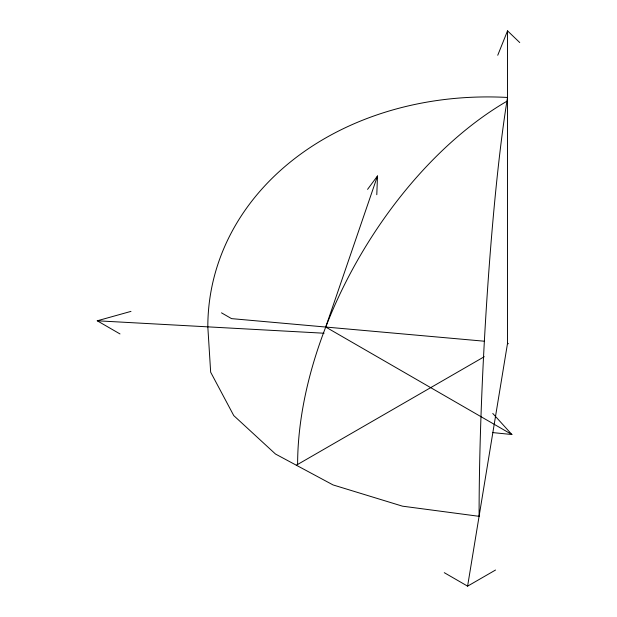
<?xml version="1.0" encoding="UTF-8"?>
<svg xmlns="http://www.w3.org/2000/svg" width="617" height="617" viewBox="0 0 617 617"><rect width="100%" height="100%" fill="white"/><g stroke="black" fill="none" stroke-linecap="round" stroke-linejoin="round"><path stroke-width="0.93" d="M376.794 194.702L377.504 175.961L367.555 189.373M444.271 572.676L467.601 586.15L507.536 343.283L507.536 30.85L519.753 42.558M377.504 175.961L325.737 327.041L511.894 434.522L492.775 432.594M497.749 55.26L507.536 30.85M296.33 465.218L484.268 356.711M467.601 586.15L495.544 570.023M119.999 333.936L97.247 320.794L130.974 311.384M507.475 343.654L508.254 343.7L507.536 343.283M97.247 320.794L324.056 333.226M484.569 341.232L231.529 318.627L221.495 312.834M492.775 413.444L511.894 434.522M297.618 464.478A296.87 171.395 -60 0 1 507.536 100.887M479.085 516.321L402.485 506.171L333.041 484.923L275.483 454.027L233.75 415.58L210.667 372.205L207.821 326.856A301.065 244.718 9.3 0 1 507.536 97.463A301.065 23.23 -86.9 0 0 479.085 516.321"/></g></svg>
